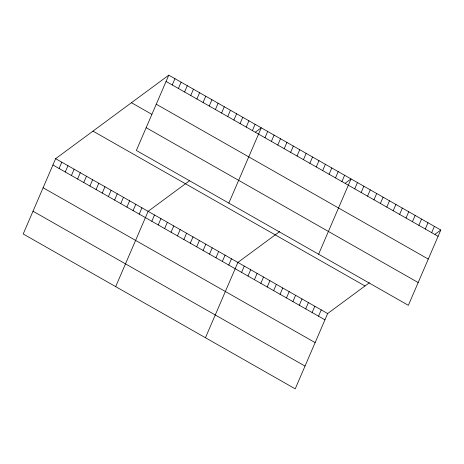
<?xml version="1.0" encoding="UTF-8"?>
<svg xmlns="http://www.w3.org/2000/svg" width="464" height="464" viewBox="0 0 464 464"><rect width="100%" height="100%" fill="white"/><g stroke="black" fill="none" stroke-linecap="round" stroke-linejoin="round"><path stroke-width="0.7" d="M168.78 75.156L136.352 150.458L408.366 305.318L440.8 230.016L168.78 75.156L55.634 158.682L23.2 233.984L295.22 388.844L327.648 313.542L369.425 282.704M59.085 168.49L61.799 162.191M65.25 171.999L67.964 165.7M71.415 175.508L74.13 169.209M77.581 179.017L80.295 172.724M83.746 182.526L86.461 176.233M89.912 186.041L92.626 179.742M96.077 189.55L98.791 183.251M102.242 193.059L104.957 186.76M108.414 196.568L111.122 190.275M114.579 200.077L117.288 193.784M120.744 203.592L123.453 197.293M172.237 84.958L174.951 78.665M126.91 207.101L129.618 200.802M178.402 88.473L181.117 82.174M133.075 210.61L135.784 204.311M184.568 91.982L187.282 85.683M139.241 214.119L141.949 207.826M190.733 95.491L193.447 89.192M115.687 286.636L148.115 211.335L189.405 180.856M196.898 99L199.613 92.707M151.815 221.282L154.529 214.983M203.064 102.509L205.778 96.216M209.229 106.024L211.944 99.725M158.23 224.93L160.938 218.637M215.395 109.533L218.109 103.234M164.639 228.578L167.353 222.285M221.56 113.042L224.274 106.743M171.054 232.232L173.762 225.933M227.731 116.551L230.44 110.258M177.463 235.88L180.177 229.587M233.897 120.06L236.605 113.767M183.877 239.534L186.586 233.235M240.062 123.575L242.771 117.276M190.286 243.182L193.001 236.884M246.227 127.084L248.936 120.785M196.701 246.831L199.41 240.538M252.393 130.593L255.101 124.294M203.11 250.485L205.825 244.186M228.839 203.11L261.267 127.809L255.525 132.049M209.525 254.133L212.234 247.84M264.967 137.756L267.682 131.457M215.934 257.781L218.648 251.488M271.382 141.404L274.091 135.105M222.349 261.435L225.057 255.136M277.791 145.052L280.505 138.759M228.758 265.083L231.472 258.79M284.206 148.706L286.914 142.407M205.453 337.74L237.881 262.438L279.664 231.6M290.615 152.354L293.329 146.056M241.582 272.385L244.296 266.087M297.03 156.003L299.738 149.71M247.996 276.034L250.705 269.741M303.439 159.657L306.153 153.358M254.405 279.688L257.12 273.389M309.853 163.305L312.562 157.012M260.82 283.336L263.529 277.037M316.262 166.953L318.977 160.66M267.229 286.984L269.944 280.691M322.677 170.607L325.386 164.308M273.644 290.638L276.353 284.339M329.086 174.255L331.801 167.962M280.053 294.286L282.767 287.987M335.501 177.909L338.21 171.61M286.468 297.934L289.176 291.641M341.91 181.557L344.624 175.259M292.877 301.588L295.591 295.29M318.606 254.214L351.033 178.913L345.291 183.152M299.292 305.237L302 298.944M354.734 188.86L357.448 182.561M305.701 308.885L308.415 302.592M361.149 192.508L363.857 186.209M312.115 312.539L314.824 306.24M367.558 196.156L370.272 189.863M318.524 316.187L321.239 309.894M373.972 199.81L376.681 193.511M380.381 203.458L383.096 197.165M386.796 207.106L389.505 200.813M393.205 210.76L395.92 204.462M399.62 214.409L402.329 208.116M406.029 218.057L408.743 211.764M412.444 221.711L415.152 215.412M418.853 225.359L421.567 219.066M425.268 229.013L427.976 222.714M431.677 232.661L434.391 226.362M435.058 234.256L440.8 230.016M166.071 81.449L438.091 236.309M156.264 104.22L428.284 259.086M131.445 102.718L151.792 114.301M146.16 127.687L418.174 282.547M92.968 131.115L364.988 285.981M55.634 158.682L327.648 313.542M52.919 164.975L324.939 319.835M43.111 187.752L315.131 342.612M33.008 211.213L305.022 366.073"/></g></svg>
